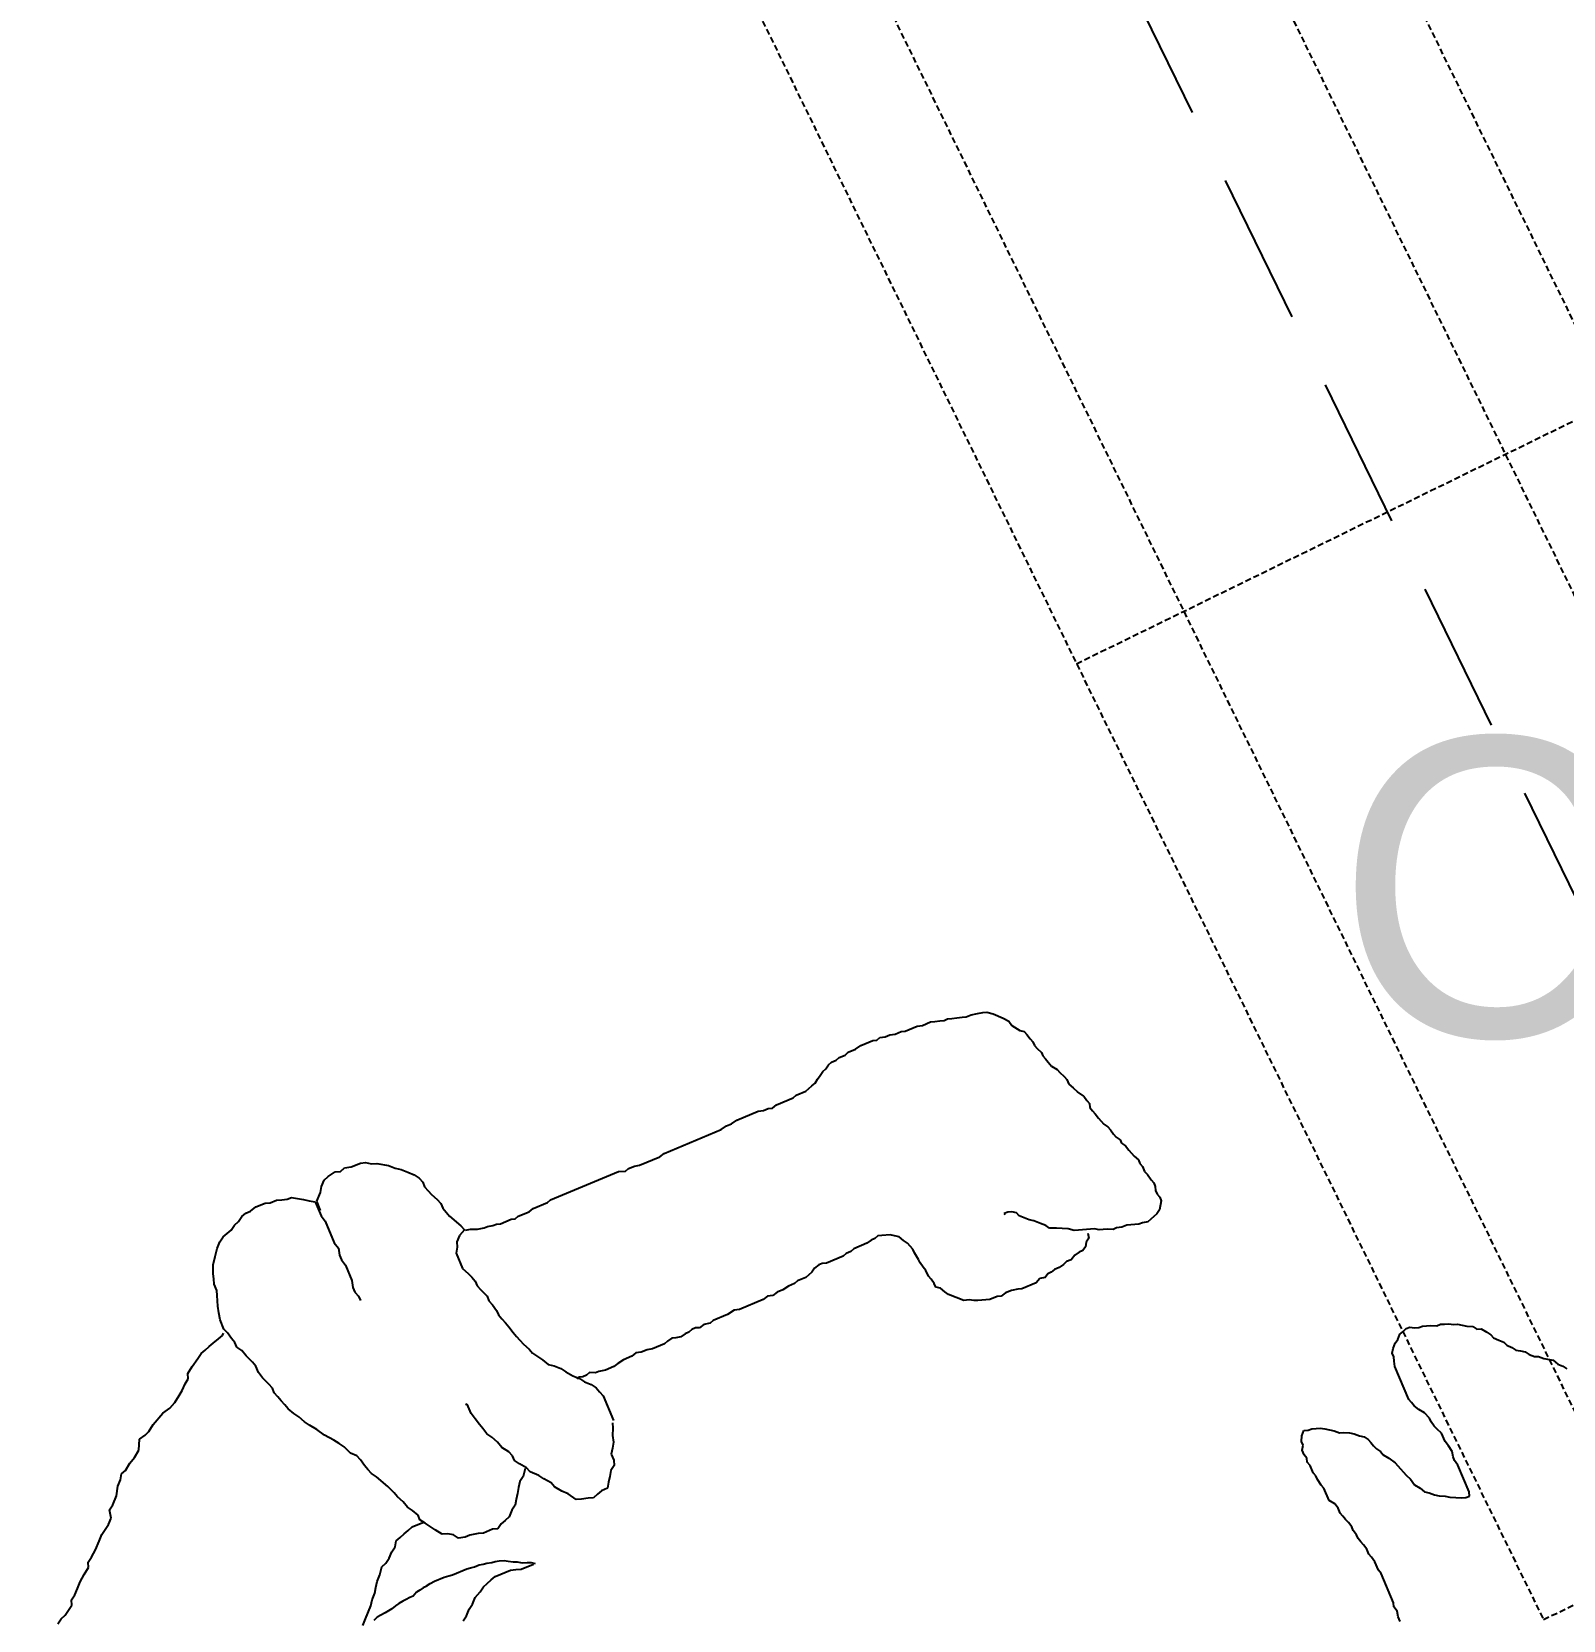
# Model space of a CAD drawing. Header units: millimetres. Extents: x 9159 to 17971, y 10368 to 13314.
# Drawn here: x 14277.8 to 14342, y 11398 to 11464.6 of the extents above; entities that cross this region are included whole.
import ezdxf
from ezdxf.enums import TextEntityAlignment as Align

# ---------------------------------------------------------------- set-up
doc = ezdxf.new("R2010")
doc.units = ezdxf.units.MM
doc.header["$LTSCALE"] = 5
doc.linetypes.add('DASHED', pattern=[19.05, 12.7, -6.35])
doc.linetypes.add('TRATTEGGIATA', pattern=[0.75, 0.5, -0.25])
for name, color, linetype in [('200-EquipBorder-2d', 9, 'Continuous'), ('200-EquipDoors-2d', 252, 'Continuous'), ('200-EquipID-2d', 7, 'Continuous'), ('200-EquipSteel-3d', 9, 'Continuous'), ('600-User-2D', 7, 'Continuous')]:
    doc.layers.add(name, color=color, linetype=linetype)
doc.layers.add('SAF_DOSEME', color=147, linetype='Continuous', lineweight=0)
doc.styles.add('Arial', font='arial.ttf')
doc.styles.add('ROMANS', font='micross.ttf')

# ---------------------------------------------------------------- blocks, each defined once
blk = doc.blocks.new('ELECTROLUX-MC7-PGRILL-HP-800')
at = {"layer": '200-EquipSteel-3d'}
blk.add_3dface([(0, -655, 900), (800, -655, 900), (800, -80.5, 900), (0, -80.5, 900)], dxfattribs=at)
blk = doc.blocks.new('ELECTROLUX-MC-CRUSCOTTO800')
at = {"layer": '200-EquipSteel-3d'}
for points in [[(0, -55.83, 654.41), (0, 0, 660.54), (800, 0, 660.54), (800, -55.83, 654.41)], [(0, 0, 660.54), (0, 0, 900), (800, 0, 900), (800, 0, 660.54)], [(0, 0, 900), (0, -62, 900), (800, -62, 900), (800, 0, 900)], [(0, -4.32, 810.26), (0, -59.37, 692.2), (800, -59.37, 692.2), (800, -4.32, 810.26)], [(0, -71.19, 877.81), (0, -4.82, 813.08), (800, -4.82, 813.08), (800, -71.19, 877.81)], [(0, -59.7, 690.72), (0, -59.7, 657.89), (800, -59.7, 657.89), (800, -59.7, 690.72)], [(0, -74.75, 884.46), (0, -71.19, 877.81), (800, -71.19, 877.81), (800, -74.75, 884.46)]]:
    blk.add_3dface(points, dxfattribs=at)
for points, invisible_edges in [([(0, -4.12, 811.75), (0, -4.1, 810.99), (800, -4.1, 810.99), (800, -4.12, 811.75)], 10), ([(0, -4.1, 810.99), (0, -4.32, 810.26), (800, -4.32, 810.26), (800, -4.1, 810.99)], 8), ([(0, -4.36, 812.47), (0, -4.12, 811.75), (800, -4.12, 811.75), (800, -4.36, 812.47)], 10), ([(0, -4.82, 813.08), (0, -4.36, 812.47), (800, -4.36, 812.47), (800, -4.82, 813.08)], 2), ([(0, -57.28, 654.56), (0, -55.83, 654.41), (800, -55.83, 654.41), (800, -57.28, 654.56)], 8), ([(0, -58.54, 655.29), (0, -57.28, 654.56), (800, -57.28, 654.56), (800, -58.54, 655.29)], 10), ([(0, -59.4, 656.46), (0, -58.54, 655.29), (800, -58.54, 655.29), (800, -59.4, 656.46)], 10), ([(0, -59.37, 692.2), (0, -59.51, 691.85), (800, -59.51, 691.85), (800, -59.37, 692.2)], 2), ([(0, -59.7, 657.89), (0, -59.4, 656.46), (800, -59.4, 656.46), (800, -59.7, 657.89)], 2), ([(0, -59.51, 691.85), (0, -59.62, 691.48), (800, -59.62, 691.48), (800, -59.51, 691.85)], 10), ([(0, -59.62, 691.48), (0, -59.68, 691.11), (800, -59.68, 691.11), (800, -59.62, 691.48)], 10), ([(0, -59.68, 691.11), (0, -59.7, 690.72), (800, -59.7, 690.72), (800, -59.68, 691.11)], 8), ([(0, -62, 900), (0, -69.22, 897.81), (800, -69.22, 897.81), (800, -62, 900)], 2), ([(0, -69.22, 897.81), (0, -74.01, 891.97), (800, -74.01, 891.97), (800, -69.22, 897.81)], 10), ([(0, -74.01, 891.97), (0, -74.75, 884.46), (800, -74.75, 884.46), (800, -74.01, 891.97)], 8)]:
    blk.add_3dface(points, dxfattribs=dict(at, invisible_edges=invisible_edges))
blk = doc.blocks.new('ELECTROLUX-MC7-BODY800X250')
at = {"layer": '200-EquipSteel-3d'}
for points in [[(0, -655, 650), (0, -102, 650), (800, -102, 650), (800, -655, 650)], [(0, -655, 650), (800, -655, 650), (800, -655, 900), (0, -655, 900)]]:
    blk.add_3dface(points, dxfattribs=at)
blk = doc.blocks.new('E7GRGHGC0P')
for name, p in [('ELECTROLUX-MC7-BODY800X250', (0, 0)), ('ELECTROLUX-MC7-PGRILL-HP-800', (0, 0)), ('ELECTROLUX-MC-CRUSCOTTO800', (0, -655))]:
    blk.add_blockref(name, p)
blk = doc.blocks.new('E7BAPL00RH')
at = {"layer": '200-EquipDoors-2d', "linetype": 'TRATTEGGIATA', "extrusion": (1, 0, 0)}
blk.add_line((894, -715), (894, -1145), dxfattribs=at)
at = {"layer": '200-EquipDoors-2d', "linetype": 'TRATTEGGIATA'}
for p, q in [((448, -1145), (448, -751.62)), ((2, -895), (894, -895)), ((2, -945), (894, -945)), ((2, -1095), (894, -1095)), ((2, -1145), (894, -1145))]:
    blk.add_line(p, q, dxfattribs=at)
blk = doc.blocks.new('attrib')
at = {"layer": '200-EquipID-2d', "style": 'Arial'}
blk.add_attdef('POS', text='', height=2.5, dxfattribs=at).set_placement((0, 0, -1), align=Align.MIDDLE)
at = {"layer": '200-EquipID-2d', "style": 'ROMANS', "flags": 1}
for tag, p in [('ZONA', (0, -4.905, -2)), ('EQUIPMENTDATA', (0, -7.89, -2)), ('LONGDESCR', (0, -11.302, -2)), ('EQUIPMENTCONN', (0, -14.714, -2)), ('ACCESSORYDATA', (0, -18.552, -2)), ('ACCESSORYCONN', (0, -21.857, -2))]:
    blk.add_attdef(tag, text='', height=2.5, dxfattribs=at).set_placement(p, align=Align.CENTER)
blk = doc.blocks.new('CUOCO')
at = {"layer": '600-User-2D'}
for p, q in [((25.625, 18.732), (25.684, 18.487)), ((25.684, 18.487), (25.677, 18.266)), ((25.677, 18.266), (25.736, 18.021)), ((25.736, 18.021), (25.795, 17.775)), ((25.795, 17.775), (25.968, 17.637)), ((25.968, 17.637), (26.026, 17.392)), ((26.026, 17.392), (26.151, 17.123)), ((26.151, 17.123), (26.275, 16.854)), ((26.275, 16.854), (26.376, 16.519)), ((26.376, 16.519), (26.476, 16.184)), ((26.476, 16.184), (26.649, 16.046)), ((26.649, 16.046), (26.708, 15.801)), ((26.708, 15.801), (26.808, 15.466)), ((26.808, 15.466), (26.974, 15.107)), ((26.974, 15.107), (27.098, 14.837)), ((27.098, 14.837), (27.157, 14.592)), ((27.157, 14.592), (27.216, 14.347)), ((27.216, 14.347), (27.34, 14.078)), ((27.34, 14.078), (27.645, 13.891)), ((27.645, 13.891), (27.703, 13.646)), ((27.703, 13.646), (27.869, 13.287)), ((27.869, 13.287), (28.125, 12.969)), ((28.125, 12.969), (28.249, 12.7)), ((28.249, 12.7), (28.398, 12.496)), ((28.398, 12.496), (28.391, 12.276)), ((28.391, 12.276), (28.492, 11.941)), ((28.492, 11.941), (28.526, 11.63)), ((28.526, 11.63), (28.627, 11.295)), ((28.627, 11.295), (28.948, 10.953)), ((28.917, 10.667), (28.91, 10.446)), ((28.948, 10.953), (28.917, 10.667)), ((28.91, 10.446), (29.01, 10.111)), ((29.01, 10.111), (29.08, 9.489)), ((16.852, 9.429), (16.977, 9.16)), ((29.08, 9.489), (29.025, 9.137)), ((16.657, 8.596), (16.692, 8.758)), ((16.692, 8.758), (16.691, 8.959)), ((16.977, 9.16), (17.226, 8.621)), ((29.025, 9.137), (29.059, 8.826)), ((29.059, 8.826), (29.16, 8.491)), ((16.516, 7.873), (16.537, 8.066)), ((16.537, 8.066), (16.572, 8.228)), ((16.572, 8.228), (16.606, 8.39)), ((16.606, 8.39), (16.657, 8.596)), ((17.226, 8.621), (17.374, 8.417)), ((17.374, 8.417), (17.499, 8.148)), ((17.499, 8.148), (17.648, 7.944)), ((29.16, 8.491), (29.219, 8.246)), ((29.219, 8.246), (29.343, 7.977)), ((16.369, 7.203), (16.404, 7.365)), ((16.404, 7.365), (16.461, 7.519)), ((16.461, 7.519), (16.504, 7.703)), ((16.504, 7.703), (16.516, 7.873)), ((17.648, 7.944), (17.796, 7.741)), ((17.796, 7.741), (17.921, 7.471)), ((17.921, 7.471), (18.111, 7.178)), ((29.343, 7.977), (29.402, 7.732)), ((29.402, 7.732), (29.575, 7.594)), ((29.575, 7.594), (29.675, 7.259)), ((16.289, 6.508), (16.301, 6.678)), ((16.301, 6.678), (16.336, 6.84)), ((16.313, 7.049), (16.369, 7.203)), ((16.336, 6.84), (16.313, 7.049)), ((18.111, 7.178), (18.104, 6.957)), ((18.104, 6.957), (18.163, 6.712)), ((18.163, 6.712), (18.287, 6.442)), ((29.675, 7.259), (29.751, 6.858)), ((29.751, 6.858), (29.81, 6.613)), ((14.131, 6.225), (14.19, 5.98)), ((16.209, 6.171), (16.161, 5.977)), ((16.249, 6.344), (16.209, 6.171)), ((16.232, 6.354), (16.289, 6.508)), ((18.287, 6.442), (18.346, 6.197)), ((18.346, 6.197), (18.495, 5.994)), ((18.495, 5.994), (18.488, 5.773)), ((29.796, 6.171), (29.789, 5.95)), ((29.803, 6.392), (29.796, 6.171)), ((29.81, 6.613), (29.803, 6.392)), ((14.19, 5.98), (14.314, 5.711)), ((14.314, 5.711), (14.373, 5.466)), ((14.373, 5.466), (14.498, 5.196)), ((15.919, 5.383), (15.844, 5.245)), ((16.008, 5.562), (15.919, 5.383)), ((16.161, 5.977), (16.008, 5.562)), ((18.474, 5.331), (18.467, 5.11)), ((18.481, 5.552), (18.474, 5.331)), ((18.488, 5.773), (18.481, 5.552)), ((24.18, 5.241), (24.515, 5.342)), ((24.515, 5.342), (24.761, 5.4)), ((24.761, 5.4), (25.071, 5.435)), ((25.071, 5.435), (25.317, 5.494)), ((25.317, 5.494), (25.627, 5.528)), ((25.627, 5.528), (25.849, 5.521)), ((25.849, 5.521), (26.07, 5.514)), ((26.07, 5.514), (26.291, 5.508)), ((26.291, 5.508), (26.512, 5.501)), ((26.512, 5.501), (26.709, 5.428)), ((26.709, 5.428), (26.93, 5.421)), ((26.93, 5.421), (27.306, 5.432)), ((27.306, 5.432), (27.593, 5.401)), ((27.593, 5.401), (27.855, 5.304)), ((28.74, 5.276), (28.985, 5.335)), ((28.985, 5.335), (29.182, 5.263)), ((29.758, 5.664), (29.752, 5.443)), ((29.752, 5.443), (29.793, 5.353)), ((29.789, 5.95), (29.758, 5.664)), ((14.498, 5.196), (14.532, 4.886)), ((14.532, 4.886), (14.591, 4.64)), ((15.844, 5.245), (15.615, 4.624)), ((18.208, 4.609), (18.454, 4.668)), ((18.467, 5.11), (18.298, 4.651)), ((18.454, 4.668), (18.651, 4.595)), ((18.961, 4.63), (19.207, 4.689)), ((19.207, 4.689), (19.493, 4.658)), ((19.493, 4.658), (19.804, 4.692)), ((19.804, 4.692), (20.025, 4.685)), ((20.025, 4.685), (20.402, 4.696)), ((20.402, 4.696), (21.024, 4.765)), ((21.024, 4.765), (21.269, 4.823)), ((21.269, 4.823), (21.49, 4.817)), ((21.49, 4.817), (21.711, 4.81)), ((21.711, 4.81), (21.998, 4.779)), ((21.998, 4.779), (22.219, 4.772)), ((22.219, 4.772), (22.488, 4.896)), ((22.488, 4.896), (22.864, 4.906)), ((22.864, 4.906), (23.11, 4.965)), ((23.11, 4.965), (23.355, 5.024)), ((23.355, 5.024), (23.78, 5.165)), ((23.78, 5.165), (24.18, 5.241)), ((27.855, 5.304), (28.077, 5.297)), ((28.077, 5.297), (28.453, 5.307)), ((28.453, 5.307), (28.74, 5.276)), ((29.182, 5.263), (29.403, 5.256)), ((29.403, 5.256), (29.69, 5.225)), ((29.69, 5.225), (29.911, 5.218)), ((29.911, 5.218), (30.304, 5.073)), ((30.304, 5.073), (30.543, 4.911)), ((30.543, 4.911), (30.781, 4.748)), ((30.781, 4.748), (30.954, 4.61)), ((14.578, 4.198), (14.571, 3.977)), ((14.584, 4.419), (14.578, 4.198)), ((14.591, 4.64), (14.584, 4.419)), ((15.391, 4.141), (15.288, 3.991)), ((15.459, 4.328), (15.391, 4.141)), ((15.541, 4.486), (15.459, 4.328)), ((15.615, 4.624), (15.541, 4.486)), ((16.634, 3.773), (16.796, 4.012)), ((16.796, 4.012), (17.041, 4.07)), ((17.041, 4.07), (17.245, 4.219)), ((17.245, 4.219), (17.383, 4.391)), ((17.383, 4.391), (17.718, 4.492)), ((17.718, 4.492), (17.963, 4.55)), ((17.963, 4.55), (18.208, 4.609)), ((18.651, 4.595), (18.961, 4.63)), ((30.954, 4.61), (31.127, 4.472)), ((31.127, 4.472), (31.3, 4.334)), ((31.3, 4.334), (31.562, 4.237)), ((31.562, 4.237), (31.735, 4.099)), ((31.735, 4.099), (31.908, 3.961)), ((14.571, 3.977), (14.329, 3.321)), ((14.935, 3.415), (14.804, 3.251)), ((15.03, 3.544), (14.935, 3.415)), ((15.104, 3.682), (15.03, 3.544)), ((15.214, 3.853), (15.104, 3.682)), ((15.288, 3.991), (15.214, 3.853)), ((16.375, 3.273), (16.561, 3.577)), ((16.561, 3.577), (16.634, 3.773)), ((31.908, 3.961), (32.188, 3.709)), ((32.188, 3.709), (32.378, 3.416)), ((32.378, 3.416), (32.568, 3.122)), ((14.053, 2.976), (13.86, 2.451)), ((14.191, 3.149), (14.053, 2.976)), ((14.222, 2.759), (14.091, 2.595)), ((14.329, 3.321), (14.191, 3.149)), ((14.387, 2.886), (14.222, 2.759)), ((14.503, 3.009), (14.387, 2.886)), ((14.668, 3.136), (14.503, 3.009)), ((14.804, 3.251), (14.668, 3.136)), ((15.954, 2.534), (16.092, 2.706)), ((16.092, 2.706), (16.237, 3.1)), ((16.237, 3.1), (16.375, 3.273)), ((32.568, 3.122), (32.692, 2.853)), ((32.692, 2.853), (32.751, 2.608)), ((13.976, 2.473), (13.826, 2.387)), ((14.091, 2.595), (13.976, 2.473)), ((16.013, 2.289), (15.954, 2.534)), ((15.999, 1.847), (16.006, 2.068)), ((16.006, 2.068), (16.013, 2.289)), ((32.744, 2.387), (32.737, 2.166)), ((32.737, 2.166), (32.796, 1.921)), ((32.751, 2.608), (32.744, 2.387)), ((16.124, 1.577), (15.999, 1.847)), ((16.182, 1.332), (16.124, 1.577)), ((16.331, 1.129), (16.182, 1.332)), ((32.796, 1.921), (32.789, 1.7)), ((32.789, 1.7), (32.848, 1.455)), ((32.848, 1.455), (32.841, 1.234)), ((16.48, 0.925), (16.331, 1.129)), ((16.628, 0.721), (16.48, 0.925)), ((16.777, 0.517), (16.628, 0.721)), ((32.738, 0.75), (32.593, 0.357)), ((32.769, 1.037), (32.738, 0.75)), ((32.841, 1.234), (32.769, 1.037)), ((16.836, 0.272), (16.777, 0.517)), ((17.026, -0.021), (16.836, 0.272)), ((17.002, -0.087), (17.337, 0.013)), ((17.337, 0.013), (17.582, 0.072)), ((17.582, 0.072), (17.779, 0)), ((18, -0.007), (18.335, 0.093)), ((18.335, 0.093), (18.621, 0.062)), ((18.621, 0.062), (18.932, 0.096)), ((18.932, 0.096), (19.178, 0.155)), ((19.178, 0.155), (19.464, 0.124)), ((19.464, 0.124), (19.685, 0.117)), ((19.685, 0.117), (19.972, 0.086)), ((19.972, 0.086), (20.259, 0.055)), ((20.259, 0.055), (20.653, -0.09)), ((27.077, 0.152), (26.88, 0.225)), ((27.298, 0.146), (27.077, 0.152)), ((27.495, 0.073), (27.298, 0.146)), ((27.733, -0.089), (27.495, 0.073)), ((32.455, 0.184), (32.358, -0.078)), ((32.593, 0.357), (32.455, 0.184)), ((14.615, -0.698), (15.016, -0.622)), ((15.016, -0.622), (15.285, -0.498)), ((15.285, -0.498), (15.62, -0.398)), ((15.62, -0.398), (15.841, -0.404)), ((15.841, -0.404), (16.176, -0.304)), ((16.176, -0.304), (16.421, -0.246)), ((16.421, -0.246), (16.781, -0.08)), ((16.781, -0.08), (17.002, -0.087)), ((17.779, 0), (18, -0.007)), ((20.653, -0.09), (20.677, -0.024)), ((28.39, -0.331), (27.733, -0.089)), ((28.676, -0.362), (28.39, -0.331)), ((28.873, -0.434), (28.676, -0.362)), ((29.112, -0.597), (28.873, -0.434)), ((29.398, -0.628), (29.112, -0.597)), ((30.317, -0.966), (29.398, -0.628)), ((32.01, -0.621), (31.602, -0.918)), ((32.082, -0.424), (32.01, -0.621)), ((32.22, -0.251), (32.082, -0.424)), ((32.358, -0.078), (32.22, -0.251)), ((14.17, -1.503), (14.177, -1.282)), ((14.177, -1.282), (14.315, -1.109)), ((14.315, -1.109), (14.477, -0.871)), ((14.477, -0.871), (14.615, -0.698)), ((30.604, -0.997), (30.317, -0.966)), ((31.195, -1.214), (30.604, -0.997)), ((30.777, -1.135), (31.171, -1.28)), ((31.171, -1.28), (31.337, -1.639)), ((31.399, -1.066), (31.195, -1.214)), ((31.602, -0.918), (31.399, -1.066)), ((14.066, -1.986), (14.163, -1.724)), ((14.215, -2.19), (14.066, -1.986)), ((14.163, -1.724), (14.17, -1.503)), ((31.337, -1.639), (31.485, -1.843)), ((31.485, -1.843), (31.61, -2.112)), ((14.364, -2.393), (14.215, -2.19)), ((14.512, -2.597), (14.364, -2.393)), ((14.571, -2.842), (14.512, -2.597)), ((31.603, -2.333), (31.548, -2.685)), ((31.61, -2.112), (31.603, -2.333)), ((14.744, -2.98), (14.571, -2.842)), ((15.006, -3.077), (14.744, -2.98)), ((15.155, -3.281), (15.006, -3.077)), ((15.304, -3.484), (15.155, -3.281)), ((31.241, -3.317), (31.096, -3.711)), ((31.403, -3.079), (31.241, -3.317)), ((31.41, -2.858), (31.403, -3.079)), ((31.548, -2.685), (31.41, -2.858)), ((15.542, -3.647), (15.304, -3.484)), ((15.756, -3.874), (15.542, -3.647)), ((15.929, -4.013), (15.756, -3.874)), ((19.072, -3.978), (18.827, -4.036)), ((19.342, -3.853), (19.072, -3.978)), ((19.545, -3.705), (19.342, -3.853)), ((19.856, -3.67), (19.545, -3.705)), ((20.101, -3.612), (19.856, -3.67)), ((20.347, -3.553), (20.101, -3.612)), ((20.568, -3.56), (20.347, -3.553)), ((20.879, -3.525), (20.568, -3.56)), ((21.1, -3.532), (20.879, -3.525)), ((21.321, -3.539), (21.1, -3.532)), ((21.542, -3.546), (21.321, -3.539)), ((21.828, -3.577), (21.542, -3.546)), ((22.049, -3.584), (21.828, -3.577)), ((22.271, -3.591), (22.049, -3.584)), ((22.492, -3.598), (22.271, -3.591)), ((22.689, -3.67), (22.492, -3.598)), ((22.975, -3.701), (22.689, -3.67)), ((23.196, -3.708), (22.975, -3.701)), ((23.393, -3.781), (23.196, -3.708)), ((23.77, -3.77), (23.393, -3.781)), ((23.991, -3.777), (23.77, -3.77)), ((24.188, -3.85), (23.991, -3.777)), ((24.409, -3.856), (24.188, -3.85)), ((24.63, -3.863), (24.409, -3.856)), ((24.941, -3.829), (24.63, -3.863)), ((25.597, -4.07), (24.941, -3.829)), ((30.958, -3.883), (30.754, -4.032)), ((31.096, -3.711), (30.958, -3.883)), ((17.021, -4.489), (15.971, -4.102)), ((17.242, -4.496), (17.021, -4.489)), ((17.463, -4.503), (17.242, -4.496)), ((17.708, -4.444), (17.463, -4.503)), ((17.977, -4.32), (17.708, -4.444)), ((18.223, -4.261), (17.977, -4.32)), ((18.124, -4.746), (18.129, -4.575)), ((18.129, -4.575), (18.185, -4.422)), ((18.185, -4.422), (18.292, -4.289)), ((18.492, -4.137), (18.223, -4.261)), ((18.292, -4.289), (18.279, -4.169)), ((18.827, -4.036), (18.492, -4.137)), ((25.746, -4.274), (25.597, -4.07)), ((25.918, -4.412), (25.746, -4.274)), ((26.043, -4.681), (25.918, -4.412)), ((29.939, -4.626), (29.735, -4.774)), ((30.208, -4.502), (29.939, -4.626)), ((30.616, -4.205), (30.208, -4.502)), ((30.754, -4.032), (30.616, -4.205)), ((17.617, -5.654), (17.748, -5.298)), ((17.748, -5.298), (17.892, -5.063)), ((17.892, -5.063), (17.948, -4.911)), ((17.948, -4.911), (18.124, -4.746)), ((25.915, -5.194), (25.72, -5.41)), ((26.04, -5.009), (25.915, -5.194)), ((26.078, -4.992), (26.043, -4.681)), ((26.299, -4.999), (26.078, -4.992)), ((26.92, -4.93), (26.299, -4.999)), ((27.141, -4.937), (26.92, -4.93)), ((27.362, -4.944), (27.141, -4.937)), ((27.559, -5.016), (27.362, -4.944)), ((27.78, -5.023), (27.559, -5.016)), ((28.091, -4.989), (27.78, -5.023)), ((28.312, -4.995), (28.091, -4.989)), ((28.533, -5.002), (28.312, -4.995)), ((28.73, -5.075), (28.533, -5.002)), ((28.951, -5.082), (28.73, -5.075)), ((29.197, -5.023), (28.951, -5.082)), ((29.466, -4.899), (29.197, -5.023)), ((29.735, -4.774), (29.466, -4.899)), ((17.55, -6.148), (17.593, -5.875)), ((17.593, -5.875), (17.617, -5.654)), ((25.394, -5.981), (25.338, -6.134)), ((25.519, -5.797), (25.394, -5.981)), ((25.575, -5.645), (25.519, -5.797)), ((25.72, -5.41), (25.575, -5.645)), ((17.396, -6.725), (17.419, -6.503)), ((17.419, -6.503), (17.55, -6.148)), ((25.231, -6.267), (25.063, -6.724)), ((25.338, -6.134), (25.231, -6.267)), ((17.051, -7.347), (17.177, -7.163)), ((17.177, -7.163), (17.27, -6.909)), ((17.27, -6.909), (17.396, -6.725)), ((24.951, -7.028), (24.783, -7.485)), ((24.956, -6.857), (24.951, -7.028)), ((25.063, -6.724), (24.956, -6.857)), ((16.859, -8.025), (16.864, -7.854)), ((16.864, -7.854), (17.051, -7.347)), ((24.759, -7.707), (24.535, -8.316)), ((24.783, -7.485), (24.759, -7.707)), ((16.579, -8.786), (16.603, -8.565)), ((16.603, -8.565), (16.728, -8.38)), ((16.728, -8.38), (16.835, -8.247)), ((16.835, -8.247), (16.859, -8.025)), ((24.529, -8.486), (23.465, -11.379)), ((24.535, -8.316), (24.529, -8.486)), ((16.355, -9.395), (16.462, -9.262)), ((16.462, -9.262), (16.518, -9.109)), ((16.518, -9.109), (16.523, -8.939)), ((16.523, -8.939), (16.579, -8.786)), ((16.181, -10.023), (16.187, -9.852)), ((16.187, -9.852), (16.331, -9.617)), ((16.331, -9.617), (16.355, -9.395)), ((15.896, -10.955), (15.957, -10.632)), ((15.957, -10.632), (16.181, -10.023)), ((15.397, -12.154), (15.77, -11.139)), ((15.77, -11.139), (15.896, -10.955)), ((23.264, -11.766), (23.171, -12.02)), ((23.27, -11.595), (23.264, -11.766)), ((23.465, -11.379), (23.27, -11.595)), ((15.223, -12.782), (15.247, -12.56)), ((15.247, -12.56), (15.373, -12.376)), ((15.373, -12.376), (15.397, -12.154)), ((23.046, -12.204), (22.728, -13.067)), ((23.171, -12.02), (23.046, -12.204)), ((14.994, -13.561), (15.087, -13.308)), ((15.087, -13.308), (15.13, -13.035)), ((15.13, -13.035), (15.223, -12.782)), ((22.704, -13.288), (21.807, -15.724)), ((22.728, -13.067), (22.704, -13.288)), ((14.858, -14.087), (14.989, -13.732)), ((14.989, -13.732), (14.994, -13.561)), ((14.847, -14.429), (14.853, -14.258)), ((14.893, -14.619), (14.847, -14.429)), ((14.853, -14.258), (14.858, -14.087)), ((14.869, -14.841), (14.893, -14.619)), ((14.445, -15.837), (14.706, -15.126)), ((14.706, -15.126), (14.813, -14.993)), ((14.813, -14.993), (14.869, -14.841)), ((14.439, -16.008), (14.445, -15.837)), ((21.807, -15.724), (21.765, -15.996)), ((14.154, -16.94), (14.359, -16.382)), ((14.359, -16.382), (14.365, -16.211)), ((14.365, -16.211), (14.439, -16.008)), ((21.647, -16.472), (21.311, -17.385)), ((21.69, -16.199), (21.647, -16.472)), ((21.765, -15.996), (21.69, -16.199)), ((14.074, -17.314), (14.13, -17.161)), ((14.13, -17.161), (14.154, -16.94)), ((10.254, -17.982), (10.443, -17.936)), ((10.443, -17.936), (10.684, -17.909)), ((10.684, -17.909), (10.841, -17.795)), ((10.841, -17.795), (10.994, -17.851)), ((10.994, -17.851), (11.216, -17.875)), ((11.216, -17.875), (11.387, -17.88)), ((11.387, -17.88), (11.64, -17.973)), ((11.64, -17.973), (11.811, -17.979)), ((13.591, -18), (13.748, -17.885)), ((13.748, -17.885), (13.962, -17.618)), ((13.962, -17.618), (14.069, -17.484)), ((14.069, -17.484), (14.074, -17.314)), ((21.004, -17.906), (20.98, -18.127)), ((21.111, -17.772), (21.004, -17.906)), ((21.186, -17.569), (21.111, -17.772)), ((21.311, -17.385), (21.186, -17.569)), ((9.239, -18.703), (9.346, -18.569)), ((9.346, -18.569), (9.503, -18.454)), ((9.503, -18.454), (9.629, -18.27)), ((9.629, -18.27), (10.254, -17.982)), ((11.811, -17.979), (12.033, -18.003)), ((12.033, -18.003), (12.185, -18.059)), ((12.185, -18.059), (12.509, -18.12)), ((12.509, -18.12), (12.661, -18.176)), ((12.661, -18.176), (12.832, -18.182)), ((12.832, -18.182), (13.003, -18.187)), ((13.003, -18.187), (13.193, -18.142)), ((13.193, -18.142), (13.433, -18.115)), ((13.433, -18.115), (13.591, -18)), ((20.98, -18.127), (20.719, -18.838)), ((8.806, -19.408), (8.918, -19.103)), ((8.918, -19.103), (9.025, -18.97)), ((9.025, -18.97), (9.132, -18.836)), ((9.132, -18.836), (9.239, -18.703)), ((20.714, -19.009), (20.564, -19.415)), ((20.719, -18.838), (20.714, -19.009)), ((8.582, -20.017), (8.676, -19.763)), ((8.676, -19.763), (8.7, -19.541)), ((8.7, -19.541), (8.806, -19.408)), ((20.554, -19.757), (20.548, -19.927)), ((20.548, -19.927), (20.594, -20.117)), ((20.564, -19.415), (20.554, -19.757)), ((8.107, -20.994), (8.331, -20.385)), ((8.331, -20.385), (8.438, -20.252)), ((8.438, -20.252), (8.582, -20.017)), ((20.594, -20.117), (20.639, -20.307)), ((20.639, -20.307), (20.685, -20.496)), ((20.685, -20.496), (20.679, -20.667)), ((8.008, -21.419), (8.134, -21.234)), ((8.134, -21.234), (8.107, -20.994)), ((20.645, -21.231), (20.64, -21.402)), ((20.72, -21.028), (20.645, -21.231)), ((20.679, -20.667), (20.725, -20.857)), ((20.725, -20.857), (20.72, -21.028)), ((7.918, -22.134), (7.993, -21.931)), ((7.993, -21.931), (7.998, -21.761)), ((7.998, -21.761), (8.054, -21.608)), ((8.054, -21.608), (8.008, -21.419)), ((20.541, -21.826), (20.429, -22.131)), ((20.546, -21.655), (20.541, -21.826)), ((20.64, -21.402), (20.546, -21.655)), ((-12.679, -22.463), (-12.471, -22.539)), ((-12.471, -22.539), (-12.281, -22.668)), ((7.814, -22.73), (7.889, -22.527)), ((7.889, -22.527), (7.894, -22.356)), ((7.894, -22.356), (7.918, -22.134)), ((10.074, -22.698), (10.232, -22.583)), ((10.232, -22.583), (10.44, -22.487)), ((10.44, -22.487), (10.648, -22.391)), ((10.648, -22.391), (10.819, -22.396)), ((10.819, -22.396), (10.977, -22.281)), ((10.977, -22.281), (11.084, -22.148)), ((11.084, -22.148), (11.14, -21.995)), ((11.14, -21.995), (11.089, -21.977)), ((20.386, -22.403), (20.2, -22.91)), ((20.429, -22.131), (20.386, -22.403)), ((-12.281, -22.668), (-12.054, -22.693)), ((-12.054, -22.693), (-11.916, -22.803)), ((-11.916, -22.803), (-10.666, -23.263)), ((-10.666, -23.263), (-10.49, -23.269)), ((-10.49, -23.269), (-10.125, -23.403)), ((7.761, -23.344), (7.817, -23.192)), ((7.841, -22.97), (7.814, -22.73)), ((7.817, -23.192), (7.841, -22.97)), ((9.027, -23.349), (9.203, -23.184)), ((9.203, -23.184), (9.398, -22.968)), ((9.398, -22.968), (9.588, -22.922)), ((9.588, -22.922), (9.796, -22.826)), ((9.796, -22.826), (10.074, -22.698)), ((20.087, -23.215), (19.962, -23.399)), ((20.093, -23.044), (20.087, -23.215)), ((20.2, -22.91), (20.093, -23.044)), ((-10.125, -23.403), (-9.897, -23.428)), ((-9.897, -23.428), (-9.722, -23.433)), ((-9.722, -23.433), (-9.513, -23.51)), ((-9.513, -23.51), (-9.286, -23.534)), ((-9.286, -23.534), (-9.11, -23.54)), ((-9.11, -23.54), (-8.935, -23.545)), ((-8.935, -23.545), (-8.778, -23.603)), ((-8.778, -23.603), (-8.551, -23.628)), ((-8.551, -23.628), (-8.394, -23.685)), ((-8.394, -23.685), (-8.167, -23.71)), ((-8.167, -23.71), (-7.991, -23.715)), ((-7.991, -23.715), (-7.816, -23.721)), ((-7.816, -23.721), (-7.64, -23.726)), ((-7.64, -23.726), (-7.432, -23.803)), ((-7.432, -23.803), (-7.204, -23.828)), ((-7.204, -23.828), (-6.938, -23.748)), ((-6.938, -23.748), (-6.417, -23.94)), ((-6.417, -23.94), (-6.241, -23.945)), ((-6.241, -23.945), (-5.961, -23.989)), ((7.806, -23.534), (7.761, -23.344)), ((7.921, -23.691), (7.806, -23.534)), ((7.967, -23.881), (7.921, -23.691)), ((8.151, -24.006), (7.967, -23.881)), ((8.303, -24.063), (8.517, -23.795)), ((8.517, -23.795), (8.624, -23.662)), ((8.624, -23.662), (8.851, -23.515)), ((8.851, -23.515), (9.027, -23.349)), ((19.762, -23.786), (19.668, -24.04)), ((19.887, -23.602), (19.762, -23.786)), ((19.962, -23.399), (19.887, -23.602)), ((-5.961, -23.989), (-5.805, -24.047)), ((-5.805, -24.047), (-5.63, -24.052)), ((-5.63, -24.052), (-5.317, -24.167)), ((-5.317, -24.167), (-5.141, -24.173)), ((-5.141, -24.173), (-5.004, -24.282)), ((-5.004, -24.282), (-4.829, -24.288)), ((-4.829, -24.288), (-4.62, -24.365)), ((-4.62, -24.365), (-4.502, -24.526)), ((-4.502, -24.526), (-4.346, -24.584)), ((-4.346, -24.584), (-4.176, -24.765)), ((7.719, -24.712), (7.825, -24.578)), ((7.825, -24.578), (7.932, -24.444)), ((7.932, -24.444), (8.09, -24.33)), ((8.09, -24.33), (8.197, -24.196)), ((8.197, -24.196), (8.303, -24.063)), ((19.562, -24.174), (19.375, -24.681)), ((19.668, -24.04), (19.562, -24.174)), ((-4.244, -25.272), (-4.354, -25.409)), ((-4.186, -25.116), (-4.244, -25.272)), ((-4.077, -24.979), (-4.186, -25.116)), ((-4.176, -24.765), (-4.077, -24.979)), ((7.286, -25.417), (7.361, -25.214)), ((7.361, -25.214), (7.486, -25.029)), ((7.486, -25.029), (7.542, -24.877)), ((7.542, -24.877), (7.719, -24.712)), ((19.119, -25.221), (19.012, -25.354)), ((19.249, -24.865), (19.119, -25.221)), ((19.375, -24.681), (19.249, -24.865)), ((-4.949, -25.9), (-5.162, -25.999)), ((-4.787, -25.782), (-4.949, -25.9)), ((-4.625, -25.664), (-4.787, -25.782)), ((-4.463, -25.546), (-4.625, -25.664)), ((-4.354, -25.409), (-4.463, -25.546)), ((6.91, -25.969), (6.966, -25.817)), ((6.966, -25.817), (7.073, -25.684)), ((7.073, -25.684), (7.179, -25.55)), ((7.179, -25.55), (7.286, -25.417)), ((18.617, -25.958), (18.491, -26.142)), ((18.723, -25.824), (18.617, -25.958)), ((18.779, -25.672), (18.723, -25.824)), ((18.886, -25.538), (18.779, -25.672)), ((19.012, -25.354), (18.886, -25.538)), ((-5.829, -26.522), (-5.99, -26.64)), ((-5.615, -26.424), (-5.829, -26.522)), ((-5.453, -26.306), (-5.615, -26.424)), ((-5.272, -26.136), (-5.453, -26.306)), ((-5.162, -25.999), (-5.272, -26.136)), ((6.768, -26.666), (6.774, -26.496)), ((6.774, -26.496), (6.784, -26.154)), ((6.784, -26.154), (6.91, -25.969)), ((18.259, -26.46), (18.184, -26.663)), ((18.366, -26.326), (18.259, -26.46)), ((18.491, -26.142), (18.366, -26.326)), ((-9.945, -27.255), (-10.126, -27.425)), ((-9.783, -27.137), (-9.945, -27.255)), ((-9.57, -27.038), (-9.783, -27.137)), ((-9.408, -26.92), (-9.57, -27.038)), ((-9.161, -26.893), (-9.408, -26.92)), ((-8.895, -26.813), (-9.161, -26.893)), ((-8.615, -26.857), (-8.895, -26.813)), ((-8.368, -26.83), (-8.615, -26.857)), ((-8.193, -26.835), (-8.368, -26.83)), ((-8.017, -26.841), (-8.193, -26.835)), ((-7.842, -26.846), (-8.017, -26.841)), ((-7.666, -26.852), (-7.842, -26.846)), ((-7.348, -26.791), (-7.666, -26.852)), ((-7.082, -26.712), (-7.348, -26.791)), ((-6.907, -26.717), (-7.082, -26.712)), ((-6.712, -26.671), (-6.907, -26.717)), ((-6.536, -26.676), (-6.712, -26.671)), ((-6.361, -26.682), (-6.536, -26.676)), ((-6.185, -26.687), (-6.361, -26.682)), ((-5.99, -26.64), (-6.185, -26.687)), ((6.814, -26.856), (6.768, -26.666)), ((7.044, -27.171), (6.814, -26.856)), ((7.196, -27.227), (7.044, -27.171)), ((7.367, -27.233), (7.196, -27.227)), ((7.519, -27.289), (7.367, -27.233)), ((7.653, -27.395), (7.519, -27.289)), ((17.808, -27.216), (17.581, -27.362)), ((17.914, -27.082), (17.808, -27.216)), ((18.04, -26.898), (17.914, -27.082)), ((18.184, -26.663), (18.04, -26.898)), ((-10.65, -27.883), (-10.759, -28.02)), ((-10.469, -27.713), (-10.65, -27.883)), ((-10.288, -27.543), (-10.469, -27.713)), ((-10.126, -27.425), (-10.288, -27.543)), ((7.805, -27.452), (7.653, -27.395)), ((7.976, -27.457), (7.805, -27.452)), ((8.249, -27.5), (7.976, -27.457)), ((8.42, -27.505), (8.249, -27.5)), ((8.623, -27.58), (8.42, -27.505)), ((8.794, -27.585), (8.623, -27.58)), ((8.946, -27.641), (8.794, -27.585)), ((9.187, -27.614), (8.946, -27.641)), ((9.358, -27.62), (9.187, -27.614)), ((9.529, -27.625), (9.358, -27.62)), ((9.75, -27.649), (9.529, -27.625)), ((9.94, -27.604), (9.75, -27.649)), ((10.092, -27.66), (9.94, -27.604)), ((10.282, -27.614), (10.092, -27.66)), ((10.453, -27.62), (10.282, -27.614)), ((10.675, -27.644), (10.453, -27.62)), ((10.846, -27.649), (10.675, -27.644)), ((11.035, -27.603), (10.846, -27.649)), ((11.206, -27.609), (11.035, -27.603)), ((11.377, -27.614), (11.206, -27.609)), ((11.599, -27.638), (11.377, -27.614)), ((11.77, -27.643), (11.599, -27.638)), ((11.941, -27.649), (11.77, -27.643)), ((12.075, -27.756), (11.941, -27.649)), ((12.246, -27.761), (12.075, -27.756)), ((12.467, -27.785), (12.246, -27.761)), ((12.467, -27.785), (12.777, -27.726)), ((13.018, -27.699), (12.777, -27.726)), ((13.258, -27.673), (13.018, -27.699)), ((13.461, -27.747), (13.258, -27.673)), ((13.632, -27.753), (13.461, -27.747)), ((13.873, -27.726), (13.632, -27.753)), ((14.044, -27.731), (13.873, -27.726)), ((14.303, -27.654), (14.044, -27.731)), ((14.524, -27.678), (14.303, -27.654)), ((14.695, -27.683), (14.524, -27.678)), ((14.866, -27.689), (14.695, -27.683)), ((15.019, -27.745), (14.866, -27.689)), ((15.259, -27.718), (15.019, -27.745)), ((15.43, -27.723), (15.259, -27.718)), ((15.582, -27.779), (15.43, -27.723)), ((15.753, -27.785), (15.582, -27.779)), ((15.975, -27.809), (15.753, -27.785)), ((16.146, -27.814), (15.975, -27.809)), ((16.304, -27.699), (16.146, -27.814)), ((16.683, -27.608), (16.304, -27.699)), ((16.905, -27.632), (16.683, -27.608)), ((17.164, -27.555), (16.905, -27.632)), ((17.581, -27.362), (17.164, -27.555)), ((-10.759, -28.02), (-10.817, -28.176)), ((-10.817, -28.176), (-10.68, -28.286)), ((-10.68, -28.286), (-9.533, -28.708)), ((-9.533, -28.708), (-9.306, -28.733)), ((-9.306, -28.733), (-9.149, -28.79)), ((-9.149, -28.79), (-8.96, -28.919)), ((-8.96, -28.919), (-8.68, -28.963)), ((-8.68, -28.963), (-8.452, -28.987)), ((-8.452, -28.987), (-8.088, -29.122)), ((-8.088, -29.122), (-7.841, -29.094)), ((-7.841, -29.094), (-7.665, -29.1)), ((-7.665, -29.1), (-7.438, -29.124)), ((-7.438, -29.124), (-7.281, -29.182)), ((-7.281, -29.182), (-6.982, -29.174)), ((-6.982, -29.174), (-6.716, -29.094)), ((-6.716, -29.094), (-6.469, -29.067)), ((-6.469, -29.067), (-6.294, -29.072)), ((-6.294, -29.072), (-6.118, -29.078)), ((-6.118, -29.078), (-4.711, -29.596)), ((-4.711, -29.596), (-4.522, -29.725)), ((-4.522, -29.725), (-4.385, -29.834)), ((-4.385, -29.834), (-4.228, -29.892)), ((-4.228, -29.892), (-4.11, -30.054)), ((-4.11, -30.054), (-4.011, -30.267)), ((-4.011, -30.267), (-3.965, -30.462)), ((-3.965, -30.462), (-3.866, -30.676)), ((-3.934, -31.183), (-4.096, -31.301)), ((-3.877, -31.027), (-3.934, -31.183)), ((-3.871, -30.851), (-3.877, -31.027)), ((-3.866, -30.676), (-3.871, -30.851)), ((-4.482, -31.869), (-4.663, -32.039)), ((-4.373, -31.731), (-4.482, -31.869)), ((-4.263, -31.594), (-4.373, -31.731)), ((-4.206, -31.438), (-4.263, -31.594)), ((-4.096, -31.301), (-4.206, -31.438)), ((-5.102, -32.587), (-5.212, -32.724)), ((-4.94, -32.469), (-5.102, -32.587)), ((-4.831, -32.332), (-4.94, -32.469)), ((-4.721, -32.195), (-4.831, -32.332)), ((-4.663, -32.039), (-4.721, -32.195)), ((-5.911, -33.176), (-6.021, -33.314)), ((-5.716, -33.13), (-5.911, -33.176)), ((-5.535, -32.96), (-5.716, -33.13)), ((-5.373, -32.842), (-5.535, -32.96)), ((-5.212, -32.724), (-5.373, -32.842)), ((-7.83, -33.889), (-7.992, -34.007)), ((-7.669, -33.772), (-7.83, -33.889)), ((-7.474, -33.725), (-7.669, -33.772)), ((-7.26, -33.626), (-7.474, -33.725)), ((-7.085, -33.632), (-7.26, -33.626)), ((-6.871, -33.533), (-7.085, -33.632)), ((-6.657, -33.434), (-6.871, -33.533)), ((-6.481, -33.44), (-6.657, -33.434)), ((-6.287, -33.393), (-6.481, -33.44)), ((-6.021, -33.314), (-6.287, -33.393)), ((-8.724, -34.389), (-9.048, -34.624)), ((-8.511, -34.29), (-8.724, -34.389)), ((-8.401, -34.153), (-8.511, -34.29)), ((-8.187, -34.054), (-8.401, -34.153)), ((-7.992, -34.007), (-8.187, -34.054)), ((-9.509, -34.751), (-9.703, -34.797)), ((-9.295, -34.652), (-9.509, -34.751)), ((-9.048, -34.624), (-9.295, -34.652))]:
    blk.add_line(p, q, dxfattribs=at)

msp = doc.modelspace()

# ---------------------------------------------------------------- linework, layer by layer
at = {"layer": '200-EquipBorder-2d', "linetype": 'DASHED', "ltscale": 0.1}
msp.add_lwpolyline([(14428.84, 11707.306), (14560.51, 11437.745), (14380.803, 11349.965), (14249.133, 11619.526)], close=True, dxfattribs=at)
at = {"layer": 'SAF_DOSEME', "elevation": 0.001}
msp.add_lwpolyline([(14060.533, 10608.729, -0.142512), (16744.253, 11542.342)], format="xyb", dxfattribs=at)
at = {"layer": 'SAF_DOSEME'}
msp.add_lwpolyline([(14060.534, 10608.729, -0.142512), (16744.253, 11542.342)], format="xyb", dxfattribs=at)
msp.add_arc((17006.909, 6463.267), 5085.862, 92.960319, 125.403201, dxfattribs=at)
msp.add_arc((17006.909, 6463.267), 5085.862, 92.960319, 125.403201, dxfattribs=at)

# ---------------------------------------------------------------- block references
for name, p, xscale, yscale, zscale, rotation in [('E7GRGHGC0P', (14387.265, 11564.577), 0.1000000000009089, 0.09999999999899956, 0.09999999999999432, 296.0336756880803), ('E7BAPL00RH', (14404.821, 11528.636), 0.100000000001327, 0.099999999999703, 0.1, 296.0336756873833)]:
    msp.add_blockref(name, p, dxfattribs=dict(xscale=xscale, yscale=yscale, zscale=zscale, rotation=rotation))
at = {"layer": '200-EquipID-2d'}
ref = msp.add_blockref('attrib', (14348.431, 11428.769), dxfattribs=dict(at, xscale=5, yscale=5.000000000000173, zscale=5))
ref.add_attrib('POS', 'C23', dxfattribs={"color": 7, "height": 12.5, "style": 'Arial'}).set_placement((14348.431, 11428.769, -5), align=Align.MIDDLE)
at = {"layer": '600-User-2D', "rotation": 133.0104569652088}
msp.add_blockref('CUOCO', (14310.087, 11391.932), dxfattribs=at)

doc.saveas('drawing.dxf')
